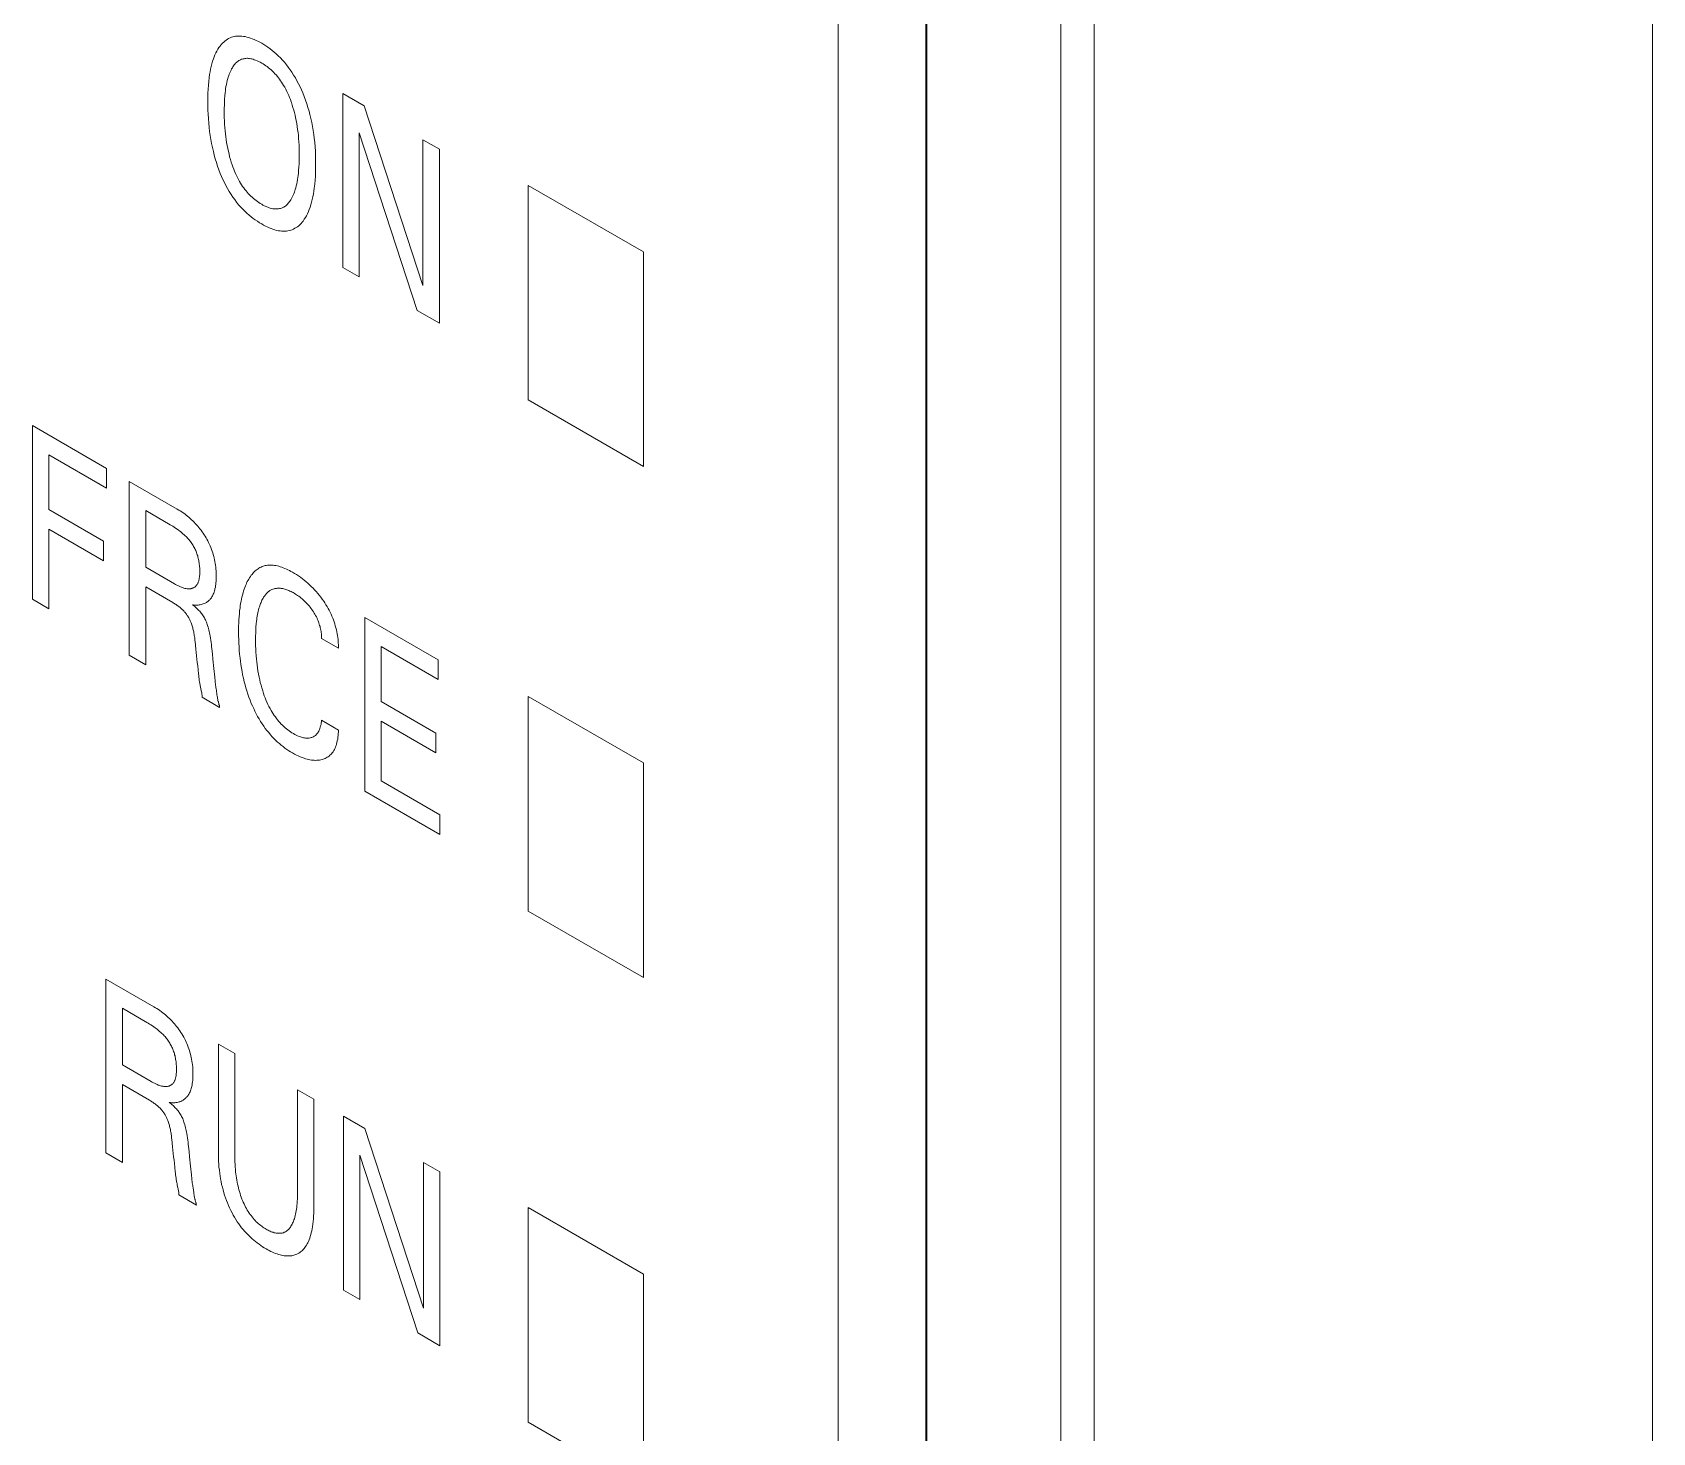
# Model space of a CAD drawing. Header units: inches. Extents: x 67578 to 72421, y -34894 to -31675.
# Drawn here: x 70300.97 to 70321.55, y -33341.38 to -33323.58 of the extents above; entities that cross this region are included whole.
import ezdxf

# ---------------------------------------------------------------- set-up
doc = ezdxf.new("R2010")
doc.units = ezdxf.units.IN
doc.header["$MEASUREMENT"] = 0

# ---------------------------------------------------------------- blocks, each defined once
blk = doc.blocks.new('ET200S')
at = {"lineweight": 0}
for p, q in [((64.727, -33.379), (64.727, 36.932)), ((65.428, 36.929), (65.428, -28.555)), ((65.434, -33.379), (65.434, 36.932)), ((66.506, 22.844), (66.506, -16.348)), ((66.772, -16.195), (66.772, 22.753)), ((71.231, 18.387), (71.231, -18.356)), ((60.77, 14.639), (60.942, 14.541)), ((60.77, 13.251), (60.77, 14.639)), ((60.942, 14.541), (61.411, 13.106)), ((60.901, 14.327), (60.901, 13.176)), ((61.365, 12.908), (60.901, 14.327)), ((61.411, 14.269), (61.542, 14.194)), ((61.411, 13.106), (61.411, 14.269)), ((61.542, 14.194), (61.542, 12.806)), ((63.171, 13.376), (62.252, 13.906)), ((62.252, 13.906), (62.252, 12.192)), ((63.171, 11.661), (63.171, 13.376)), ((60.901, 13.176), (60.77, 13.251)), ((61.542, 12.806), (61.365, 12.908)), ((62.252, 12.192), (63.171, 11.661)), ((58.292, 11.988), (58.884, 11.646)), ((58.292, 10.6), (58.292, 11.988)), ((58.884, 11.488), (58.424, 11.754)), ((58.424, 11.754), (58.424, 11.317)), ((58.884, 11.646), (58.884, 11.488)), ((59.065, 11.541), (59.448, 11.32)), ((59.065, 10.153), (59.065, 11.541)), ((58.424, 11.317), (58.861, 11.064)), ((59.391, 11.196), (59.197, 11.308)), ((59.197, 11.308), (59.197, 10.857)), ((58.861, 10.907), (58.424, 11.159)), ((58.424, 11.159), (58.424, 10.524)), ((58.861, 11.064), (58.861, 10.907)), ((59.197, 10.857), (59.426, 10.724)), ((59.413, 10.574), (59.197, 10.699)), ((59.197, 10.699), (59.197, 10.077)), ((58.424, 10.524), (58.292, 10.6)), ((60.946, 10.455), (61.532, 10.117)), ((60.946, 9.067), (60.946, 10.455)), ((59.597, 10.201), (59.591, 10.263)), ((60.736, 10.209), (60.601, 10.287)), ((61.532, 9.96), (61.078, 10.222)), ((61.078, 10.222), (61.078, 9.784)), ((59.197, 10.077), (59.065, 10.153)), ((61.532, 10.117), (61.532, 9.96)), ((59.612, 10.069), (59.619, 10.004)), ((59.748, 9.979), (59.755, 9.914)), ((59.768, 9.825), (59.766, 9.837)), ((59.787, 9.737), (59.648, 9.818)), ((61.078, 9.784), (61.515, 9.532)), ((63.171, 9.293), (62.252, 9.824)), ((62.252, 9.824), (62.252, 8.109)), ((60.601, 9.634), (60.736, 9.556)), ((61.515, 9.375), (61.078, 9.627)), ((61.078, 9.627), (61.078, 9.149)), ((61.515, 9.532), (61.515, 9.375)), ((63.171, 7.579), (63.171, 9.293)), ((61.545, 8.722), (60.946, 9.067)), ((61.078, 9.149), (61.545, 8.879)), ((61.545, 8.879), (61.545, 8.722)), ((62.252, 8.109), (63.171, 7.579)), ((58.879, 7.566), (59.262, 7.345)), ((58.879, 6.178), (58.879, 7.566)), ((59.205, 7.221), (59.011, 7.333)), ((59.011, 7.333), (59.011, 6.881)), ((59.777, 7.048), (59.908, 6.972)), ((59.777, 6.183), (59.777, 7.048)), ((59.011, 6.881), (59.24, 6.749)), ((59.908, 6.972), (59.908, 6.149)), ((59.227, 6.599), (59.011, 6.724)), ((59.011, 6.724), (59.011, 6.102)), ((60.409, 6.683), (60.54, 6.607)), ((60.409, 5.86), (60.409, 6.683)), ((60.54, 6.607), (60.54, 5.743)), ((60.776, 6.471), (60.947, 6.372)), ((60.776, 5.083), (60.776, 6.471)), ((60.947, 6.372), (61.416, 4.938)), ((59.411, 6.226), (59.405, 6.288)), ((59.011, 6.102), (58.879, 6.178)), ((59.426, 6.094), (59.433, 6.029)), ((61.371, 4.74), (60.907, 6.159)), ((60.907, 6.159), (60.907, 5.008)), ((61.416, 6.101), (61.547, 6.026)), ((61.416, 4.938), (61.416, 6.101)), ((59.562, 6.004), (59.569, 5.939)), ((61.547, 6.026), (61.547, 4.638)), ((59.602, 5.762), (59.462, 5.843)), ((59.582, 5.85), (59.58, 5.862)), ((63.171, 5.211), (62.252, 5.741)), ((62.252, 5.741), (62.252, 4.027)), ((63.171, 3.496), (63.171, 5.211)), ((60.907, 5.008), (60.776, 5.083)), ((61.547, 4.638), (61.371, 4.74)), ((62.252, 4.027), (63.171, 3.496))]:
    blk.add_line(p, q, dxfattribs=at)
for points in [[(59.791, 15.019), (59.782, 15.007), (59.773, 14.993), (59.765, 14.979), (59.757, 14.964), (59.75, 14.949), (59.744, 14.933), (59.738, 14.917), (59.731, 14.897), (59.725, 14.877), (59.72, 14.856), (59.715, 14.835), (59.711, 14.813), (59.707, 14.791), (59.704, 14.768), (59.7, 14.737), (59.697, 14.706), (59.695, 14.674), (59.693, 14.642), (59.693, 14.609), (59.692, 14.576), (59.692, 14.542), (59.693, 14.508), (59.695, 14.474), (59.697, 14.439), (59.7, 14.404), (59.703, 14.368), (59.707, 14.337), (59.712, 14.305), (59.717, 14.273), (59.723, 14.241), (59.729, 14.209), (59.737, 14.177), (59.744, 14.148), (59.752, 14.119), (59.761, 14.089), (59.771, 14.06), (59.781, 14.031), (59.792, 14.002), (59.803, 13.977), (59.814, 13.952), (59.825, 13.928), (59.838, 13.904), (59.851, 13.88), (59.864, 13.856), (59.879, 13.833), (59.893, 13.812), (59.908, 13.792), (59.923, 13.772), (59.939, 13.752), (59.955, 13.734), (59.972, 13.716), (59.989, 13.699), (60.005, 13.683), (60.022, 13.669), (60.038, 13.655), (60.055, 13.642), (60.072, 13.63), (60.089, 13.619), (60.106, 13.608), (60.123, 13.598), (60.138, 13.589), (60.153, 13.581), (60.168, 13.574), (60.183, 13.567), (60.198, 13.561), (60.213, 13.556), (60.228, 13.551), (60.242, 13.547), (60.257, 13.544), (60.27, 13.542), (60.283, 13.541), (60.296, 13.54), (60.308, 13.54), (60.321, 13.541), (60.333, 13.543), (60.344, 13.545), (60.356, 13.548), (60.367, 13.552), (60.378, 13.557), (60.389, 13.563), (60.399, 13.569), (60.409, 13.576), (60.419, 13.584), (60.428, 13.592), (60.437, 13.602), (60.446, 13.611), (60.454, 13.621)], [(60.454, 13.621), (60.463, 13.635), (60.472, 13.649), (60.481, 13.664), (60.489, 13.68), (60.496, 13.697), (60.503, 13.713), (60.51, 13.731), (60.516, 13.751), (60.522, 13.772), (60.527, 13.793), (60.532, 13.815), (60.536, 13.838), (60.54, 13.86), (60.543, 13.883), (60.547, 13.915), (60.55, 13.947), (60.552, 13.979), (60.553, 14.012), (60.554, 14.045), (60.554, 14.078), (60.554, 14.112), (60.553, 14.145), (60.552, 14.179), (60.55, 14.213), (60.547, 14.248), (60.543, 14.282), (60.539, 14.313), (60.534, 14.344), (60.529, 14.376), (60.523, 14.407), (60.516, 14.439), (60.508, 14.471), (60.501, 14.5), (60.492, 14.528), (60.483, 14.557), (60.473, 14.586), (60.462, 14.615), (60.451, 14.644), (60.44, 14.668), (60.429, 14.692), (60.418, 14.716), (60.405, 14.74), (60.392, 14.764), (60.378, 14.787), (60.364, 14.809), (60.35, 14.83), (60.335, 14.85), (60.32, 14.87), (60.304, 14.889), (60.288, 14.907), (60.272, 14.925), (60.255, 14.942), (60.239, 14.956), (60.223, 14.971), (60.206, 14.984), (60.19, 14.997), (60.173, 15.009), (60.157, 15.02), (60.14, 15.031), (60.123, 15.041), (60.108, 15.049), (60.093, 15.057), (60.078, 15.064), (60.063, 15.071), (60.048, 15.077), (60.034, 15.082), (60.019, 15.087), (60.005, 15.091), (59.99, 15.094), (59.977, 15.096), (59.964, 15.098), (59.952, 15.099), (59.939, 15.099), (59.927, 15.098), (59.915, 15.097), (59.903, 15.095), (59.892, 15.092), (59.881, 15.089), (59.87, 15.084), (59.859, 15.079), (59.849, 15.073), (59.839, 15.066), (59.829, 15.059), (59.82, 15.051), (59.811, 15.042), (59.803, 15.033), (59.794, 15.024), (59.791, 15.019)], [(59.887, 14.07), (59.88, 14.092), (59.873, 14.114), (59.867, 14.135), (59.862, 14.157), (59.857, 14.178), (59.852, 14.2), (59.847, 14.224), (59.843, 14.248), (59.839, 14.272), (59.836, 14.295), (59.833, 14.319), (59.831, 14.342), (59.829, 14.369), (59.827, 14.395), (59.825, 14.421), (59.824, 14.447), (59.824, 14.473), (59.824, 14.498), (59.824, 14.523), (59.825, 14.548), (59.825, 14.572), (59.827, 14.596), (59.829, 14.62), (59.831, 14.644), (59.833, 14.661), (59.835, 14.678), (59.838, 14.695), (59.841, 14.711), (59.845, 14.728), (59.848, 14.744), (59.853, 14.759), (59.856, 14.771), (59.86, 14.783), (59.864, 14.794), (59.868, 14.805), (59.873, 14.815), (59.878, 14.826), (59.883, 14.836), (59.889, 14.846), (59.893, 14.853), (59.898, 14.861), (59.904, 14.868), (59.909, 14.875), (59.915, 14.881), (59.921, 14.887), (59.928, 14.893), (59.934, 14.898), (59.941, 14.903), (59.949, 14.907), (59.955, 14.91), (59.961, 14.913), (59.968, 14.915), (59.975, 14.917), (59.982, 14.918), (59.989, 14.92), (59.996, 14.92), (60.004, 14.921), (60.011, 14.921), (60.019, 14.92), (60.027, 14.919), (60.036, 14.918), (60.045, 14.916), (60.055, 14.913), (60.064, 14.91), (60.074, 14.907), (60.086, 14.902), (60.098, 14.896), (60.111, 14.89), (60.123, 14.883), (60.134, 14.877), (60.145, 14.87), (60.156, 14.862), (60.167, 14.855), (60.177, 14.846), (60.188, 14.837), (60.199, 14.828), (60.209, 14.819), (60.219, 14.808), (60.229, 14.798), (60.238, 14.788), (60.248, 14.777), (60.257, 14.766), (60.265, 14.754), (60.274, 14.742), (60.282, 14.73), (60.29, 14.718), (60.298, 14.705), (60.307, 14.69), (60.315, 14.674), (60.324, 14.657), (60.331, 14.641), (60.339, 14.624), (60.346, 14.608), (60.352, 14.591), (60.358, 14.574), (60.36, 14.568)], [(60.36, 14.568), (60.367, 14.548), (60.373, 14.528), (60.379, 14.507), (60.385, 14.487), (60.39, 14.467), (60.394, 14.447), (60.399, 14.423), (60.403, 14.399), (60.407, 14.376), (60.41, 14.352), (60.413, 14.329), (60.416, 14.306), (60.418, 14.28), (60.42, 14.254), (60.421, 14.228), (60.422, 14.203), (60.423, 14.177), (60.423, 14.152), (60.423, 14.127), (60.422, 14.102), (60.421, 14.077), (60.42, 14.052), (60.418, 14.028), (60.416, 14.004), (60.414, 13.986), (60.411, 13.969), (60.409, 13.952), (60.406, 13.935), (60.403, 13.918), (60.399, 13.902), (60.395, 13.886), (60.391, 13.874), (60.388, 13.862), (60.384, 13.851), (60.379, 13.839), (60.375, 13.828), (60.37, 13.818), (60.365, 13.807), (60.359, 13.797), (60.355, 13.79), (60.351, 13.783), (60.346, 13.776), (60.341, 13.77), (60.335, 13.763), (60.33, 13.757), (60.324, 13.752), (60.318, 13.746), (60.312, 13.741), (60.306, 13.737), (60.299, 13.733), (60.293, 13.73), (60.286, 13.727), (60.28, 13.724), (60.273, 13.722), (60.266, 13.721), (60.258, 13.719), (60.251, 13.718), (60.244, 13.718), (60.236, 13.718), (60.228, 13.718), (60.22, 13.719), (60.211, 13.72), (60.201, 13.722), (60.192, 13.725), (60.182, 13.728), (60.173, 13.731), (60.163, 13.735), (60.153, 13.739), (60.143, 13.744), (60.133, 13.749), (60.123, 13.755), (60.112, 13.762), (60.101, 13.769), (60.09, 13.776), (60.079, 13.784), (60.068, 13.792), (60.057, 13.801), (60.047, 13.811), (60.036, 13.821), (60.026, 13.831), (60.016, 13.841), (60.007, 13.852), (59.998, 13.863), (59.988, 13.874), (59.98, 13.886), (59.971, 13.898), (59.963, 13.911), (59.955, 13.923), (59.947, 13.936), (59.938, 13.952), (59.93, 13.969), (59.921, 13.985), (59.914, 14.002), (59.906, 14.019), (59.9, 14.036), (59.893, 14.053), (59.887, 14.07)], [(59.57, 10.556), (59.579, 10.555), (59.589, 10.554), (59.598, 10.554), (59.607, 10.554), (59.616, 10.554), (59.624, 10.555), (59.633, 10.556), (59.641, 10.558), (59.649, 10.56), (59.656, 10.563), (59.664, 10.566), (59.671, 10.569), (59.677, 10.572), (59.682, 10.575), (59.688, 10.579), (59.693, 10.583), (59.698, 10.587), (59.703, 10.592), (59.708, 10.597), (59.712, 10.602), (59.716, 10.607), (59.721, 10.613), (59.725, 10.62), (59.729, 10.627), (59.733, 10.634), (59.736, 10.642), (59.74, 10.65), (59.743, 10.658), (59.746, 10.667), (59.748, 10.675), (59.75, 10.684), (59.753, 10.696), (59.755, 10.708), (59.757, 10.72), (59.758, 10.732), (59.759, 10.745), (59.76, 10.758), (59.76, 10.771), (59.76, 10.784), (59.76, 10.798), (59.76, 10.813), (59.759, 10.827), (59.758, 10.842), (59.756, 10.857), (59.754, 10.872), (59.752, 10.887), (59.749, 10.902), (59.747, 10.916), (59.744, 10.93), (59.74, 10.943), (59.736, 10.957), (59.732, 10.971), (59.728, 10.985), (59.723, 10.999), (59.717, 11.013), (59.712, 11.026), (59.706, 11.039), (59.699, 11.053), (59.693, 11.066), (59.686, 11.079), (59.679, 11.091), (59.671, 11.104), (59.663, 11.116), (59.655, 11.128), (59.647, 11.14), (59.639, 11.152), (59.63, 11.163), (59.621, 11.174), (59.612, 11.185), (59.603, 11.196), (59.593, 11.206), (59.583, 11.217), (59.573, 11.227), (59.563, 11.236), (59.552, 11.246), (59.542, 11.255), (59.531, 11.264), (59.519, 11.273), (59.508, 11.282), (59.496, 11.29), (59.484, 11.298), (59.472, 11.306), (59.46, 11.313), (59.448, 11.32)], [(59.391, 11.196), (59.402, 11.189), (59.413, 11.183), (59.424, 11.176), (59.436, 11.168), (59.447, 11.161), (59.458, 11.153), (59.467, 11.146), (59.476, 11.139), (59.485, 11.132), (59.494, 11.124), (59.503, 11.116), (59.512, 11.108), (59.519, 11.102), (59.525, 11.096), (59.531, 11.089), (59.537, 11.082), (59.543, 11.076), (59.549, 11.068), (59.554, 11.061), (59.56, 11.054), (59.565, 11.046), (59.57, 11.039), (59.575, 11.031), (59.579, 11.023), (59.584, 11.015), (59.588, 11.007), (59.592, 10.999), (59.596, 10.991), (59.599, 10.982), (59.603, 10.973), (59.606, 10.964), (59.609, 10.955), (59.612, 10.946), (59.614, 10.937), (59.617, 10.928), (59.619, 10.919), (59.62, 10.911), (59.622, 10.9), (59.624, 10.89), (59.625, 10.88), (59.626, 10.87), (59.627, 10.86), (59.628, 10.851), (59.628, 10.841), (59.629, 10.831), (59.629, 10.822), (59.629, 10.813), (59.628, 10.804), (59.628, 10.795), (59.627, 10.787), (59.626, 10.779), (59.625, 10.77), (59.624, 10.762), (59.623, 10.757), (59.622, 10.752), (59.62, 10.747), (59.619, 10.742), (59.617, 10.737), (59.615, 10.732), (59.613, 10.728), (59.611, 10.723), (59.609, 10.719), (59.606, 10.715), (59.603, 10.712), (59.601, 10.709), (59.598, 10.705), (59.595, 10.702), (59.591, 10.7), (59.588, 10.697), (59.584, 10.695), (59.581, 10.693), (59.577, 10.691), (59.573, 10.689), (59.569, 10.688), (59.565, 10.686), (59.561, 10.685), (59.556, 10.684), (59.552, 10.684), (59.548, 10.683), (59.543, 10.683), (59.538, 10.683), (59.533, 10.683), (59.527, 10.684), (59.521, 10.685), (59.515, 10.686), (59.508, 10.687), (59.502, 10.689), (59.496, 10.691), (59.49, 10.693), (59.483, 10.696), (59.474, 10.7), (59.464, 10.704), (59.454, 10.709), (59.445, 10.714), (59.435, 10.719), (59.426, 10.724)], [(60.736, 10.209), (60.736, 10.222), (60.736, 10.237), (60.735, 10.251), (60.734, 10.265), (60.733, 10.28), (60.731, 10.295), (60.729, 10.31), (60.726, 10.325), (60.723, 10.341), (60.72, 10.356), (60.716, 10.372), (60.711, 10.387), (60.707, 10.403), (60.702, 10.419), (60.696, 10.435), (60.69, 10.45), (60.683, 10.466), (60.677, 10.481), (60.669, 10.497), (60.662, 10.512), (60.653, 10.527), (60.645, 10.542), (60.636, 10.556), (60.627, 10.571), (60.618, 10.585), (60.606, 10.601), (60.595, 10.617), (60.583, 10.632), (60.571, 10.647), (60.559, 10.661), (60.546, 10.675), (60.533, 10.689), (60.519, 10.703), (60.505, 10.716), (60.491, 10.728), (60.477, 10.74), (60.463, 10.752), (60.448, 10.764), (60.432, 10.776), (60.416, 10.787), (60.4, 10.797), (60.385, 10.807), (60.369, 10.816), (60.357, 10.823), (60.344, 10.83), (60.332, 10.836), (60.32, 10.842), (60.308, 10.847), (60.295, 10.852), (60.283, 10.856), (60.271, 10.86), (60.259, 10.864), (60.248, 10.867), (60.236, 10.869), (60.226, 10.871), (60.216, 10.872), (60.207, 10.873), (60.197, 10.873), (60.188, 10.873), (60.178, 10.873), (60.169, 10.872), (60.16, 10.87), (60.151, 10.869), (60.143, 10.866), (60.134, 10.864), (60.126, 10.861), (60.118, 10.857), (60.109, 10.853), (60.101, 10.849), (60.094, 10.844), (60.086, 10.839), (60.079, 10.833), (60.072, 10.827), (60.065, 10.821), (60.058, 10.814), (60.052, 10.807), (60.046, 10.799), (60.04, 10.792), (60.033, 10.782), (60.026, 10.772), (60.02, 10.762), (60.014, 10.752), (60.008, 10.741), (60.003, 10.73), (59.998, 10.718), (59.993, 10.707), (59.988, 10.695), (59.984, 10.682), (59.978, 10.667), (59.974, 10.651), (59.969, 10.634), (59.965, 10.618), (59.962, 10.601), (59.958, 10.584), (59.955, 10.566), (59.952, 10.548), (59.95, 10.531), (59.947, 10.507), (59.945, 10.484), (59.943, 10.46), (59.941, 10.436), (59.94, 10.411), (59.939, 10.386), (59.939, 10.362), (59.939, 10.337)], [(60.081, 10.426), (60.083, 10.439), (60.085, 10.452), (60.087, 10.466), (60.089, 10.478), (60.092, 10.491), (60.095, 10.504), (60.098, 10.516), (60.101, 10.528), (60.105, 10.54), (60.108, 10.549), (60.111, 10.558), (60.114, 10.567), (60.118, 10.575), (60.121, 10.584), (60.125, 10.592), (60.13, 10.6), (60.134, 10.608), (60.138, 10.616), (60.143, 10.623), (60.147, 10.628), (60.151, 10.634), (60.155, 10.639), (60.16, 10.644), (60.164, 10.648), (60.169, 10.653), (60.173, 10.657), (60.178, 10.661), (60.183, 10.665), (60.189, 10.669), (60.194, 10.672), (60.2, 10.675), (60.205, 10.678), (60.211, 10.68), (60.216, 10.682), (60.222, 10.684), (60.228, 10.685), (60.234, 10.686), (60.24, 10.687), (60.246, 10.688), (60.252, 10.688), (60.259, 10.688), (60.265, 10.688), (60.272, 10.688), (60.278, 10.687), (60.285, 10.686), (60.293, 10.685), (60.301, 10.683), (60.309, 10.681), (60.317, 10.678), (60.325, 10.675), (60.333, 10.672), (60.341, 10.669), (60.349, 10.665), (60.358, 10.661), (60.366, 10.657), (60.374, 10.653), (60.382, 10.648), (60.392, 10.642), (60.401, 10.637), (60.41, 10.631), (60.42, 10.624), (60.429, 10.617), (60.438, 10.61), (60.446, 10.603), (60.455, 10.596), (60.463, 10.588), (60.471, 10.581), (60.479, 10.572), (60.487, 10.564), (60.494, 10.556), (60.502, 10.547), (60.509, 10.538), (60.516, 10.529), (60.523, 10.519), (60.53, 10.51), (60.536, 10.5), (60.542, 10.49), (60.548, 10.48), (60.554, 10.47), (60.56, 10.46), (60.565, 10.449), (60.569, 10.439), (60.573, 10.429), (60.577, 10.42), (60.58, 10.411), (60.583, 10.402), (60.586, 10.392), (60.589, 10.383), (60.591, 10.374), (60.593, 10.364), (60.595, 10.354), (60.597, 10.344), (60.598, 10.334), (60.6, 10.324), (60.6, 10.315), (60.601, 10.305), (60.601, 10.296), (60.601, 10.287)], [(59.413, 10.574), (59.42, 10.57), (59.426, 10.566), (59.432, 10.562), (59.439, 10.558), (59.445, 10.554), (59.451, 10.549), (59.458, 10.545), (59.464, 10.54), (59.469, 10.536), (59.475, 10.531), (59.48, 10.527), (59.485, 10.522), (59.49, 10.517), (59.495, 10.512), (59.5, 10.507), (59.505, 10.501), (59.509, 10.496), (59.514, 10.491), (59.518, 10.486), (59.522, 10.481), (59.526, 10.475), (59.529, 10.47), (59.533, 10.464), (59.537, 10.459), (59.54, 10.453), (59.543, 10.447), (59.546, 10.441), (59.549, 10.435), (59.552, 10.429), (59.554, 10.423), (59.557, 10.417), (59.559, 10.411), (59.562, 10.405), (59.564, 10.397), (59.567, 10.389), (59.57, 10.38), (59.572, 10.372), (59.574, 10.364), (59.576, 10.356), (59.578, 10.348), (59.58, 10.34), (59.582, 10.33), (59.583, 10.32), (59.585, 10.31), (59.587, 10.301), (59.588, 10.291), (59.589, 10.282), (59.59, 10.272), (59.591, 10.263)], [(59.748, 9.979), (59.741, 10.047), (59.733, 10.122), (59.729, 10.164), (59.725, 10.205), (59.723, 10.222), (59.721, 10.239), (59.719, 10.256), (59.717, 10.273), (59.714, 10.29), (59.711, 10.308), (59.709, 10.319), (59.707, 10.331), (59.704, 10.343), (59.701, 10.355), (59.698, 10.367), (59.695, 10.378), (59.691, 10.39), (59.688, 10.4), (59.685, 10.409), (59.682, 10.418), (59.678, 10.427), (59.674, 10.436), (59.669, 10.445), (59.665, 10.453), (59.66, 10.461), (59.656, 10.468), (59.651, 10.476), (59.646, 10.483), (59.641, 10.489), (59.635, 10.497), (59.628, 10.504), (59.622, 10.511), (59.616, 10.517), (59.609, 10.524), (59.601, 10.531), (59.594, 10.538), (59.586, 10.544), (59.578, 10.55), (59.57, 10.556)], [(60.601, 9.634), (60.6, 9.623), (60.599, 9.611), (60.597, 9.6), (60.594, 9.589), (60.591, 9.579), (60.588, 9.568), (60.585, 9.561), (60.582, 9.554), (60.579, 9.547), (60.575, 9.54), (60.571, 9.534), (60.567, 9.528), (60.562, 9.523), (60.557, 9.518), (60.552, 9.513), (60.547, 9.509), (60.542, 9.506), (60.536, 9.502), (60.53, 9.5), (60.524, 9.497), (60.517, 9.495), (60.51, 9.493), (60.503, 9.492), (60.496, 9.492), (60.488, 9.491), (60.481, 9.491), (60.473, 9.492), (60.465, 9.493), (60.457, 9.494), (60.449, 9.496), (60.44, 9.499), (60.432, 9.501), (60.421, 9.505), (60.41, 9.51), (60.399, 9.515), (60.388, 9.521), (60.376, 9.527), (60.365, 9.534), (60.354, 9.541), (60.343, 9.549), (60.332, 9.557), (60.321, 9.565), (60.31, 9.574), (60.299, 9.584), (60.289, 9.594), (60.278, 9.604), (60.269, 9.615), (60.259, 9.625), (60.25, 9.637), (60.24, 9.648), (60.232, 9.66), (60.223, 9.673), (60.215, 9.685), (60.207, 9.698), (60.199, 9.711), (60.19, 9.728), (60.181, 9.744), (60.173, 9.761), (60.165, 9.778), (60.157, 9.796), (60.15, 9.813), (60.144, 9.83), (60.138, 9.848), (60.131, 9.87), (60.124, 9.892), (60.118, 9.914), (60.112, 9.936), (60.107, 9.957), (60.102, 9.979), (60.097, 10.003), (60.093, 10.028), (60.089, 10.052), (60.086, 10.076), (60.083, 10.1), (60.081, 10.123), (60.079, 10.15), (60.077, 10.177), (60.075, 10.203), (60.074, 10.23), (60.074, 10.256), (60.074, 10.281), (60.074, 10.306), (60.075, 10.331), (60.076, 10.355), (60.077, 10.379), (60.079, 10.403), (60.081, 10.426)], [(59.939, 10.337), (59.939, 10.308), (59.94, 10.279), (59.941, 10.25), (59.942, 10.221), (59.944, 10.191), (59.947, 10.161), (59.95, 10.131), (59.953, 10.105), (59.957, 10.078), (59.961, 10.051), (59.966, 10.024), (59.971, 9.997), (59.977, 9.969), (59.984, 9.942), (59.99, 9.917), (59.997, 9.893), (60.005, 9.868), (60.013, 9.843), (60.021, 9.819), (60.03, 9.794), (60.04, 9.769), (60.049, 9.748), (60.059, 9.727), (60.069, 9.706), (60.079, 9.685), (60.09, 9.665), (60.102, 9.644), (60.114, 9.624), (60.127, 9.605), (60.139, 9.587), (60.152, 9.569), (60.165, 9.551), (60.179, 9.535), (60.193, 9.518), (60.207, 9.502), (60.221, 9.487), (60.236, 9.473), (60.25, 9.459), (60.265, 9.447), (60.279, 9.434), (60.294, 9.423), (60.309, 9.412), (60.324, 9.401), (60.339, 9.391), (60.354, 9.382), (60.369, 9.373), (60.384, 9.364), (60.4, 9.356), (60.415, 9.349), (60.43, 9.342), (60.446, 9.336), (60.461, 9.33), (60.473, 9.326), (60.485, 9.323), (60.496, 9.32), (60.508, 9.318), (60.52, 9.316), (60.531, 9.314), (60.542, 9.314), (60.553, 9.313), (60.564, 9.314), (60.574, 9.314), (60.585, 9.316), (60.595, 9.318), (60.605, 9.32), (60.614, 9.323), (60.623, 9.326), (60.631, 9.329), (60.639, 9.333), (60.646, 9.338), (60.654, 9.343), (60.661, 9.348), (60.667, 9.354), (60.674, 9.36), (60.68, 9.366), (60.687, 9.374), (60.693, 9.383), (60.699, 9.392), (60.704, 9.401), (60.709, 9.411), (60.713, 9.422), (60.717, 9.433), (60.721, 9.444), (60.724, 9.457), (60.727, 9.47), (60.73, 9.484), (60.732, 9.498), (60.734, 9.512), (60.735, 9.527), (60.736, 9.541), (60.736, 9.556)], [(59.597, 10.201), (59.6, 10.175), (59.603, 10.148), (59.606, 10.122), (59.609, 10.096), (59.612, 10.069)], [(59.619, 10.004), (59.62, 9.991), (59.621, 9.978), (59.623, 9.965), (59.625, 9.952), (59.627, 9.94), (59.629, 9.927), (59.631, 9.914), (59.633, 9.908), (59.634, 9.901)], [(59.634, 9.901), (59.638, 9.881), (59.64, 9.875), (59.641, 9.868), (59.642, 9.861), (59.644, 9.854), (59.645, 9.847), (59.646, 9.84), (59.647, 9.833), (59.647, 9.825), (59.648, 9.818)], [(59.766, 9.837), (59.761, 9.874), (59.759, 9.884), (59.758, 9.894), (59.757, 9.904), (59.755, 9.914)], [(59.781, 9.765), (59.778, 9.778), (59.777, 9.781), (59.776, 9.784), (59.774, 9.79), (59.773, 9.796), (59.772, 9.801), (59.771, 9.807), (59.77, 9.813), (59.769, 9.819), (59.768, 9.825)], [(59.787, 9.737), (59.787, 9.741), (59.786, 9.744), (59.786, 9.748), (59.785, 9.751), (59.784, 9.755), (59.783, 9.758), (59.782, 9.761), (59.781, 9.765)], [(59.384, 6.581), (59.394, 6.58), (59.403, 6.579), (59.412, 6.579), (59.421, 6.579), (59.43, 6.579), (59.438, 6.58), (59.447, 6.581), (59.455, 6.583), (59.463, 6.585), (59.47, 6.587), (59.478, 6.59), (59.485, 6.594), (59.491, 6.597), (59.496, 6.6), (59.502, 6.604), (59.507, 6.608), (59.512, 6.612), (59.517, 6.617), (59.522, 6.622), (59.526, 6.627), (59.53, 6.632), (59.535, 6.638), (59.539, 6.644), (59.543, 6.651), (59.547, 6.659), (59.551, 6.667), (59.554, 6.675), (59.557, 6.683), (59.56, 6.692), (59.562, 6.7), (59.564, 6.709), (59.567, 6.721), (59.569, 6.733), (59.571, 6.745), (59.572, 6.757), (59.573, 6.77), (59.574, 6.783), (59.574, 6.796), (59.574, 6.809), (59.574, 6.823), (59.574, 6.837), (59.573, 6.852), (59.572, 6.867), (59.57, 6.882), (59.568, 6.897), (59.566, 6.912), (59.563, 6.927), (59.561, 6.941), (59.558, 6.954), (59.554, 6.968), (59.55, 6.982), (59.546, 6.996), (59.542, 7.01), (59.537, 7.024), (59.531, 7.038), (59.526, 7.051), (59.52, 7.064), (59.514, 7.077), (59.507, 7.091), (59.5, 7.103), (59.493, 7.116), (59.485, 7.129), (59.477, 7.141), (59.469, 7.153), (59.461, 7.165), (59.453, 7.177), (59.444, 7.188), (59.435, 7.199), (59.426, 7.21), (59.417, 7.22), (59.407, 7.231), (59.397, 7.241), (59.387, 7.252), (59.377, 7.261), (59.366, 7.271), (59.356, 7.28), (59.345, 7.288), (59.333, 7.298), (59.322, 7.306), (59.31, 7.315), (59.298, 7.323), (59.286, 7.331), (59.274, 7.338), (59.262, 7.345)], [(59.205, 7.221), (59.216, 7.214), (59.227, 7.207), (59.238, 7.2), (59.25, 7.193), (59.261, 7.186), (59.272, 7.178), (59.281, 7.171), (59.29, 7.164), (59.299, 7.157), (59.308, 7.149), (59.317, 7.141), (59.326, 7.133), (59.333, 7.127), (59.339, 7.12), (59.345, 7.114), (59.351, 7.107), (59.357, 7.1), (59.363, 7.093), (59.368, 7.086), (59.374, 7.079), (59.379, 7.071), (59.384, 7.064), (59.389, 7.056), (59.393, 7.048), (59.398, 7.04), (59.402, 7.032), (59.406, 7.024), (59.41, 7.015), (59.413, 7.007), (59.417, 6.998), (59.42, 6.989), (59.423, 6.98), (59.426, 6.971), (59.428, 6.962), (59.431, 6.953), (59.433, 6.944), (59.434, 6.936), (59.436, 6.925), (59.438, 6.915), (59.439, 6.905), (59.44, 6.895), (59.441, 6.885), (59.442, 6.875), (59.442, 6.866), (59.443, 6.856), (59.443, 6.846), (59.443, 6.838), (59.442, 6.829), (59.442, 6.82), (59.441, 6.812), (59.44, 6.803), (59.439, 6.795), (59.438, 6.787), (59.437, 6.782), (59.436, 6.777), (59.434, 6.772), (59.433, 6.767), (59.431, 6.762), (59.429, 6.757), (59.427, 6.753), (59.425, 6.748), (59.423, 6.744), (59.42, 6.74), (59.418, 6.737), (59.415, 6.733), (59.412, 6.73), (59.409, 6.727), (59.405, 6.725), (59.402, 6.722), (59.398, 6.72), (59.395, 6.718), (59.391, 6.716), (59.387, 6.714), (59.383, 6.712), (59.379, 6.711), (59.375, 6.71), (59.37, 6.709), (59.366, 6.709), (59.362, 6.708), (59.357, 6.708), (59.352, 6.708), (59.347, 6.708), (59.341, 6.709), (59.335, 6.71), (59.329, 6.711), (59.322, 6.712), (59.316, 6.714), (59.31, 6.716), (59.304, 6.718), (59.297, 6.72), (59.288, 6.724), (59.278, 6.729), (59.268, 6.734), (59.259, 6.739), (59.249, 6.744), (59.24, 6.749)], [(59.227, 6.599), (59.234, 6.595), (59.24, 6.591), (59.246, 6.587), (59.253, 6.583), (59.259, 6.579), (59.265, 6.574), (59.272, 6.57), (59.278, 6.565), (59.283, 6.56), (59.289, 6.556), (59.294, 6.551), (59.299, 6.547), (59.304, 6.542), (59.309, 6.537), (59.314, 6.532), (59.319, 6.526), (59.323, 6.521), (59.328, 6.516), (59.332, 6.511), (59.336, 6.506), (59.34, 6.5), (59.344, 6.495), (59.347, 6.489), (59.351, 6.483), (59.354, 6.478), (59.357, 6.472), (59.36, 6.466), (59.363, 6.46), (59.366, 6.454), (59.368, 6.448), (59.371, 6.442), (59.373, 6.436), (59.376, 6.43), (59.378, 6.422), (59.381, 6.413), (59.384, 6.405), (59.386, 6.397), (59.388, 6.389), (59.39, 6.381), (59.392, 6.373), (59.394, 6.365), (59.396, 6.355), (59.397, 6.345), (59.399, 6.335), (59.401, 6.326), (59.402, 6.316), (59.403, 6.307), (59.404, 6.297), (59.405, 6.288)], [(59.562, 6.004), (59.555, 6.072), (59.547, 6.147), (59.543, 6.189), (59.539, 6.23), (59.537, 6.247), (59.535, 6.264), (59.533, 6.281), (59.531, 6.298), (59.528, 6.315), (59.525, 6.333), (59.523, 6.344), (59.521, 6.356), (59.518, 6.368), (59.515, 6.379), (59.512, 6.391), (59.509, 6.403), (59.505, 6.415), (59.502, 6.424), (59.499, 6.434), (59.496, 6.443), (59.492, 6.452), (59.488, 6.461), (59.483, 6.47), (59.479, 6.478), (59.474, 6.486), (59.47, 6.493), (59.465, 6.5), (59.46, 6.507), (59.455, 6.514), (59.449, 6.522), (59.442, 6.529), (59.436, 6.536), (59.43, 6.542), (59.423, 6.548), (59.415, 6.556), (59.408, 6.562), (59.4, 6.569), (59.392, 6.575), (59.384, 6.581)], [(59.411, 6.226), (59.414, 6.2), (59.417, 6.173), (59.42, 6.147), (59.423, 6.12), (59.426, 6.094)], [(59.777, 6.183), (59.777, 6.16), (59.777, 6.136), (59.779, 6.113), (59.78, 6.089), (59.782, 6.064), (59.785, 6.04), (59.788, 6.015), (59.791, 5.993), (59.795, 5.971), (59.799, 5.949), (59.803, 5.927), (59.809, 5.905), (59.815, 5.883), (59.821, 5.86), (59.827, 5.84), (59.834, 5.82), (59.842, 5.799), (59.85, 5.779), (59.858, 5.759), (59.867, 5.739), (59.877, 5.719), (59.886, 5.7), (59.896, 5.682), (59.906, 5.664), (59.917, 5.646), (59.928, 5.629), (59.94, 5.612), (59.952, 5.595), (59.963, 5.581), (59.974, 5.567), (59.986, 5.554), (59.998, 5.541), (60.009, 5.528), (60.022, 5.516), (60.034, 5.504), (60.046, 5.493), (60.06, 5.481), (60.074, 5.47), (60.088, 5.459), (60.102, 5.449), (60.116, 5.439), (60.13, 5.429), (60.144, 5.421), (60.158, 5.412), (60.171, 5.405), (60.184, 5.398), (60.196, 5.392), (60.209, 5.386), (60.221, 5.38), (60.234, 5.375), (60.246, 5.371), (60.258, 5.367), (60.271, 5.363), (60.282, 5.361), (60.292, 5.358), (60.303, 5.357), (60.314, 5.355), (60.324, 5.355), (60.335, 5.355), (60.345, 5.355), (60.355, 5.356), (60.364, 5.357), (60.373, 5.359), (60.381, 5.361), (60.389, 5.364), (60.397, 5.367), (60.405, 5.37), (60.413, 5.374), (60.42, 5.378), (60.427, 5.383), (60.434, 5.388), (60.44, 5.394), (60.448, 5.4), (60.455, 5.408), (60.462, 5.416), (60.468, 5.424), (60.474, 5.432), (60.48, 5.441), (60.486, 5.451), (60.491, 5.461), (60.496, 5.471), (60.501, 5.484), (60.507, 5.497), (60.511, 5.511), (60.516, 5.526), (60.519, 5.541), (60.523, 5.556), (60.526, 5.571), (60.529, 5.587), (60.532, 5.608), (60.535, 5.63), (60.537, 5.652), (60.538, 5.674), (60.539, 5.697), (60.54, 5.72), (60.54, 5.743)], [(60.409, 5.86), (60.409, 5.842), (60.409, 5.825), (60.408, 5.809), (60.407, 5.792), (60.406, 5.775), (60.405, 5.759), (60.403, 5.743), (60.401, 5.729), (60.399, 5.716), (60.397, 5.702), (60.394, 5.689), (60.391, 5.677), (60.388, 5.664), (60.384, 5.652), (60.381, 5.643), (60.378, 5.634), (60.374, 5.625), (60.37, 5.617), (60.366, 5.609), (60.362, 5.601), (60.357, 5.593), (60.353, 5.586), (60.348, 5.581), (60.344, 5.575), (60.34, 5.57), (60.335, 5.565), (60.33, 5.561), (60.325, 5.557), (60.32, 5.553), (60.314, 5.549), (60.309, 5.546), (60.303, 5.544), (60.297, 5.541), (60.292, 5.54), (60.286, 5.538), (60.281, 5.537), (60.275, 5.536), (60.269, 5.536), (60.263, 5.536), (60.257, 5.536), (60.251, 5.536), (60.244, 5.537), (60.238, 5.538), (60.23, 5.539), (60.223, 5.541), (60.215, 5.544), (60.207, 5.546), (60.199, 5.549), (60.191, 5.553), (60.183, 5.556), (60.175, 5.56), (60.167, 5.565), (60.159, 5.569), (60.15, 5.574), (60.141, 5.58), (60.132, 5.586), (60.123, 5.592), (60.115, 5.599), (60.106, 5.606), (60.097, 5.613), (60.089, 5.621), (60.08, 5.629), (60.072, 5.638), (60.063, 5.647), (60.054, 5.657), (60.046, 5.667), (60.038, 5.677), (60.03, 5.687), (60.023, 5.698), (60.016, 5.709), (60.008, 5.721), (60.001, 5.733), (59.994, 5.746), (59.988, 5.758), (59.982, 5.771), (59.976, 5.784), (59.971, 5.797), (59.965, 5.81), (59.96, 5.824), (59.955, 5.839), (59.95, 5.854), (59.945, 5.869), (59.941, 5.883), (59.937, 5.898), (59.934, 5.912), (59.93, 5.929), (59.927, 5.945), (59.924, 5.961), (59.921, 5.978), (59.918, 5.994), (59.916, 6.01), (59.915, 6.025), (59.913, 6.046), (59.911, 6.067), (59.91, 6.088), (59.909, 6.108), (59.908, 6.129), (59.908, 6.149)], [(59.433, 6.029), (59.434, 6.016), (59.435, 6.003), (59.437, 5.99), (59.439, 5.977), (59.441, 5.965), (59.443, 5.952), (59.445, 5.939), (59.447, 5.933), (59.448, 5.926)], [(59.448, 5.926), (59.452, 5.906), (59.454, 5.899), (59.455, 5.893), (59.456, 5.886), (59.458, 5.879), (59.459, 5.872), (59.46, 5.865), (59.461, 5.858), (59.461, 5.85), (59.462, 5.843)], [(59.58, 5.862), (59.575, 5.899), (59.573, 5.909), (59.572, 5.919), (59.571, 5.929), (59.569, 5.939)], [(59.595, 5.79), (59.592, 5.802), (59.591, 5.806), (59.59, 5.809), (59.588, 5.815), (59.587, 5.82), (59.586, 5.826), (59.585, 5.832), (59.584, 5.838), (59.583, 5.844), (59.582, 5.85)], [(59.602, 5.762), (59.601, 5.766), (59.6, 5.769), (59.6, 5.773), (59.599, 5.776), (59.598, 5.78), (59.597, 5.783), (59.596, 5.786), (59.595, 5.79)]]:
    blk.add_lwpolyline(points, dxfattribs=at)

msp = doc.modelspace()

# ---------------------------------------------------------------- block references
at = {"xscale": 1.59100124616462, "yscale": 1.59100124616462, "zscale": 1.59100124616462}
msp.add_blockref('ET200S', (70208.226, -33347.652), dxfattribs=at)

doc.saveas('drawing.dxf')
